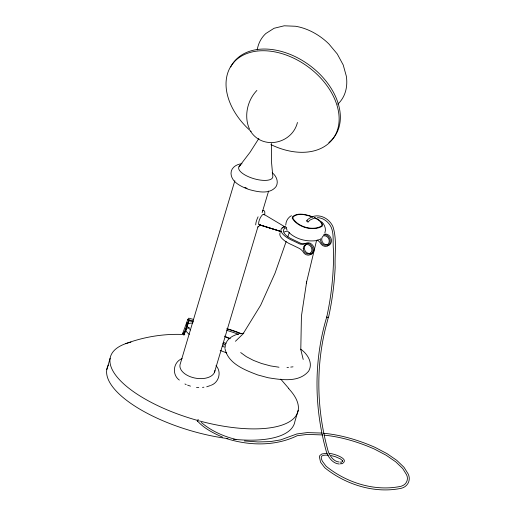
<?xml version="1.0" encoding="UTF-8"?>
<svg xmlns="http://www.w3.org/2000/svg" width="516" height="516" viewBox="0 0 516 516"><rect width="100%" height="100%" fill="white"/><g stroke="black" fill="none" stroke-linecap="round" stroke-linejoin="round"><path stroke-width="0.77" d="M271.358 143.435L271.493 161.818L272.79 176.13A17.718 6.637 16.4 0 1 252.382 178.22A17.718 6.637 16.4 0 1 240.404 165.436M198.634 420.353C198.763 419.231 197.228 419.947 197.228 420.695C203.71 428.241 213.302 433.156 222.448 437.084M285.754 224.995C285.941 221.125 287.973 217.5 291.443 215.662M307.988 222.054C303.169 220.732 313.547 215.972 314.438 216.12C322.132 214.585 329.808 219.7 332.93 226.595C337.187 239.611 334.562 253.911 335.161 267.372C334.336 284.181 332.149 300.899 328.531 317.334L327.654 317.553L326.731 317.05C331.595 295.178 333.807 272.77 333.549 250.376C332.491 242.784 334.303 234.612 331.246 227.369C328.757 221.957 323.21 217.713 317.411 217.649M326.841 316.889L326.757 316.959C313.522 360.639 314.096 408.021 326.402 451.829C328.408 457.511 332.807 463.574 339.315 464.032M225.157 347.004C225.311 339.78 232.368 335.381 238.695 333.955M324.867 232.903C326.383 228.936 324.629 224.441 321.552 221.732M316.585 240.372L306.285 283.368L306.659 281.723L301.428 316.16L300.796 349.584L303.208 359.471M106.812 369.527L110.127 358.252M298.203 410.278L294.881 421.553A97.647 36.578 16.4 0 1 233.4 439.245M234.845 180.748L180.419 363.419A17.718 10.404 10.1 0 0 194.861 378.041A17.718 10.404 10.1 0 0 214.94 370.475M214.437 372.462L258 226.563M262.147 212.669L268.604 191.055M286.167 241.462L275.015 273.235L260.664 305.227L242.913 334.058L235.425 341.289M287.76 236.928L289.353 232.387M297.448 122.46C292.23 143.861 262.702 150.304 250.589 131.335M183.909 335.297L186.257 328.821M189.359 319.972L184.786 332.568L183.812 333.878L182.645 333.659L187.779 319.527L188.785 318.166L193.326 319.385M186.353 324.861L187.166 322.629M183.812 333.878L188.656 320.546L193.481 321.958M258.858 138.462L250.047 152.291L238.966 166.778M182.645 333.659L183.315 332.755M282.562 228.175L283.916 226.821L284.851 226.885M256.884 90.448C247.396 100.252 243.713 116.332 249.434 128.942M308.078 221.97L310.064 220.022L314.805 217.875M306.723 220.796L307.291 220.738M341.927 461.697L342.643 461.194L342.476 460.691L342.508 461.368L342.695 460.962L342.598 461.414L342.366 460.517L340.276 458.827L335.368 456.692L331.027 455.551M182.122 358.594C173.221 361.89 171.641 374.629 179.336 380.079M211.321 385.207C219.01 382.266 221.848 371.688 215.985 365.676M284.497 227.795L285.006 227.556M319.739 239.411L316.56 240.566M210.605 385.465L206.716 386.813M125.84 343.604C144.635 336.632 164.791 333.478 184.812 334.555M341.921 463.787C351.028 458.853 332.246 453.216 329.176 453.429M340.392 462.026C341.766 461.678 341.54 464.806 340.289 463.703M202.504 387.426L203.91 387.219M316.024 240.656C306.007 241.869 294.597 238.966 287.754 231.233M239.888 333.659L243.829 333.201M286.986 367.527L288.496 367.353M290.753 367.089L293.017 366.824M197.763 421.288L197.318 421.191M242.023 163.791C236.831 163.94 230.942 167.61 231.013 173.337C231.297 182.406 241.649 186.779 248.86 189.475C257.297 191.817 269.765 194.842 276.079 186.553C278.904 181.748 276.312 175.853 272.196 172.737M327.079 453.267L321.926 453.951L319.823 455.538L319.372 456.847L320.578 462.188L324.751 467.715C345.61 484.672 374.938 493.941 401.564 488.22C407.892 486.556 411.181 479.815 408.13 473.875L404.002 467.29L396.759 460.337L387.039 453.654L375.106 447.385C358.736 440.167 341.36 434.956 323.506 433.24M196.499 387.387L198.77 387.445M226.75 438.684C249.544 445.83 275.376 446.359 297.197 435.71L307.291 434.408L322.577 434.949M328.35 455.183C322.236 454.854 319.481 455.525 322.313 461.149L326.112 466.238C346.488 482.802 375.132 491.858 401.132 486.265C406.666 484.601 408.775 479.3 406.589 474.797L402.686 468.502L395.682 461.788L386.084 455.196L374.468 449.088C358.497 442.064 341.579 436.891 324.177 435.149M244.365 440.941L258.084 441.96L270.384 441.593L280.775 439.851L296.797 433.969L307.22 432.602L321.99 433.053M339.205 462.039C334.078 461.723 329.892 456.402 328.137 451.184C316.927 411.149 315.566 368.172 325.635 327.744L328.395 317.134M278.988 367.224L270.629 365.928L261.528 363.483L253.433 360.374L246.293 356.64L240.688 352.551M187.779 319.527L193.184 320.965M235.967 439.445C223.286 436.355 211.038 430.815 201.279 422.43M281.336 231.594L259.425 224.808A5.741 1.819 -65.8 0 1 260.141 218.165A5.741 1.819 -65.8 0 1 264.315 214.927M280.601 231.362L258.987 224.634L281.014 231.568M187.618 385.149L190.462 386.149M312.941 216.894C306.685 214.824 298.248 212.018 292.566 216.63L292.211 218.197C297.597 227.272 313.07 231.697 322.21 226.24L322.565 224.679C321.526 220.925 317.604 219.119 314.431 217.462M312.715 217.036C306.73 215.056 298.661 212.373 293.223 216.785L292.882 218.281C298.035 226.969 312.844 231.2 321.584 225.982L321.926 224.486C320.933 220.893 317.179 219.165 314.141 217.584M184.96 383.956L186.192 384.646M264.044 214.404L284.632 226.685M300.731 349.19C307.471 353.866 313.335 362.987 308.691 371.088C298.957 382.853 281.317 379.841 268.127 377.738L257.787 374.964C244.958 370.056 227.917 363.722 224.944 348.448M280.743 379.118L288.799 388.49M286.238 228.033L287.051 230.155M288.721 388.664A97.647 36.578 16.4 0 1 199.466 420.946M197.931 420.527A97.647 36.578 16.4 0 1 117.79 377.835A97.647 36.578 16.4 0 1 130.967 342.095M328.086 244.384A4.876 4.192 63.3 0 1 322.216 241.656A4.876 4.192 63.3 0 1 324.022 235.522M323.958 235.799A4.876 4.192 63.3 0 1 329.26 240.849A4.876 4.192 63.3 0 1 324.39 245.126A4.876 4.192 63.3 0 1 320.778 238.592M310.748 253.104A4.876 4.192 63.3 0 1 304.879 250.376A4.876 4.192 63.3 0 1 306.685 244.242M324.848 234.07A6.076 5.231 63.3 0 1 331.33 239.334A6.076 5.231 63.3 0 1 327.26 245.835M323.719 234.638A6.076 5.231 63.3 0 1 330.201 239.901L330.105 242.92L328.608 245.3A6.076 5.231 63.3 0 1 320.146 242.643A11.894 10.236 63.3 0 0 317.14 240.005M286.735 227.543A17.944 6.792 17.1 0 0 290.134 238.199L300.989 243.449A9.546 8.217 63.3 0 0 306.182 243.152A6.076 5.231 63.3 0 1 313.986 248.054L313.889 251.073L312.399 253.459A6.076 5.231 63.3 0 1 309.923 254.556M284.271 232.013A17.944 6.824 17.3 0 1 287.135 231.162M282.71 227.382A20.447 7.74 17.1 0 0 293.475 240.959L299.867 244.016A9.546 8.217 63.3 0 0 305.053 243.72A6.076 5.231 63.3 0 1 312.367 247.119A6.076 5.231 63.3 0 1 310.122 254.762A6.076 5.231 63.3 0 1 302.808 251.363A11.894 10.236 63.3 0 0 298.667 248.093L292.288 245.003A20.447 7.772 17.3 0 1 280.252 232.619M283.865 226.788A20.447 7.74 17.1 0 1 285.838 226.202M262.657 210.85A9.114 2.89 -65.8 0 1 264.65 214.74M260.154 224.879A9.114 2.89 -65.8 0 1 257.884 227.066M255.704 224.918A9.114 2.89 -65.8 0 1 258.09 216.81M225.137 347.339A48.13 8.314 19.9 0 1 222.228 346.204M190.636 329.918A48.13 8.314 19.9 0 1 192.545 323.055M226.737 352.938A48.13 8.314 19.9 0 1 220.177 350.422M189.314 334.42A48.13 8.314 19.9 0 1 189.327 327.666M225.956 343.424A25.529 4.412 19.9 0 1 223.318 342.321M229.988 338.767A25.529 4.412 19.9 0 1 225.299 336.851M227.53 328.827A25.529 4.412 19.9 0 1 241.082 333.555M230.11 338.515A23.936 4.134 19.9 0 1 224.35 336.11M226.569 328.866A23.936 4.134 19.9 0 1 241.062 333.852M222.899 343.224A7.921 1.367 19.9 0 1 223.06 345.049M226.782 330.395A23.936 4.134 19.9 0 1 238.424 334.323M251.176 131.49A62.636 43.067 36.3 0 1 251.382 52.11A62.636 43.067 36.3 0 1 338.135 109.747A62.636 43.067 36.3 0 1 270.906 144.596M337.696 104.245A52.755 37.662 40 0 0 346.352 76.258L343.224 64.977L337.264 53.961L328.892 43.957A49.259 35.165 40 0 0 295.539 26.258L284.213 25.8L274.08 28.277L265.837 33.527A52.755 37.662 40 0 0 257.2 49.949M230.736 66.964A62.636 43.067 36.3 0 1 310.948 66.358A62.636 43.067 36.3 0 1 328.84 142.577M247.022 188.334A17.718 6.637 16.4 0 1 244.952 187.469M227.943 438.613A97.647 36.578 16.4 0 1 108.431 365.012M303.247 248.499A4.876 4.192 63.3 0 0 309.619 253.666A4.876 4.192 63.3 0 0 309.897 245.552A4.876 4.192 63.3 0 0 303.247 248.499"/></g></svg>
